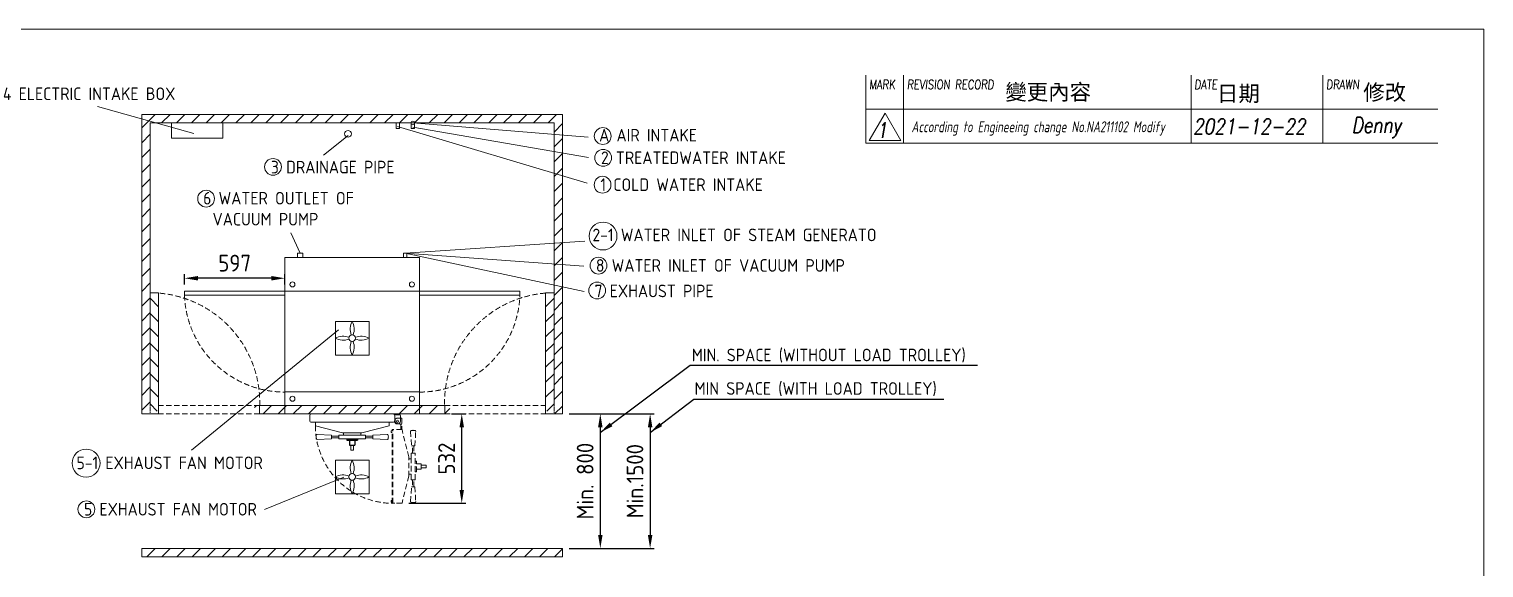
# Model space of a CAD drawing. Header units: millimetres. Extents: x -405943 to 28743, y -35383 to 20033.
# Drawn here: x 20096 to 28743, y 6185 to 9390 of the extents above; entities that cross this region are included whole.
import ezdxf

# ---------------------------------------------------------------- set-up
doc = ezdxf.new("R2010")
doc.units = ezdxf.units.MM
doc.linetypes.add('HIDDEN', pattern=[9.525, 6.35, -3.175])
doc.layers.get('0').update_dxf_attribs({"lineweight": 15})
for name, color, linetype, lineweight in [('D', 3, 'Continuous', 13), ('F', 7, 'Continuous', 15), ('H', 2, 'HIDDEN', 15), ('S', 4, 'Continuous', 15), ('T', 4, 'Continuous', 15), ('線段', 7, 'Continuous', 25)]:
    doc.layers.add(name, color=color, linetype=linetype, lineweight=lineweight)
doc.styles.get("Standard").update_dxf_attribs({"font": 'KAIU.TTF'})
doc.styles.add('STU25', font='isocp2.shx')
doc.styles.add('Text', font='romans.shx', dxfattribs={"width": 0.8, "oblique": 10})
doc.dimstyles.new('STU25', dxfattribs={"dimscale": 40, "dimtxt": 2.5, "dimasz": 2, "dimexe": 0.6, "dimexo": 1, "dimgap": 1, "dimtad": 1, "dimdsep": 46, "dimtxsty": 'STU25', "dimcen": 2, "dimazin": 2, "dimtfac": 1, "dimtmove": 0, "dimatfit": 3, "dimfxl": 0, "dimtolj": 1, "dimtzin": 0, "dimarcsym": 0})
doc.dimstyles.new('STU25$7', dxfattribs={"dimscale": 40, "dimtxt": 2.5, "dimasz": 2, "dimexe": 1.25, "dimexo": 0.625, "dimgap": 1, "dimtad": 1, "dimdec": 4, "dimdsep": 46, "dimtxsty": 'STU25', "dimcen": 2.5, "dimazin": 2, "dimtfac": 1, "dimtdec": 4, "dimtmove": 0, "dimatfit": 3, "dimfxl": 0, "dimtolj": 1, "dimtzin": 0, "dimarcsym": 0})

# ---------------------------------------------------------------- blocks, each defined once
blk = doc.blocks.new('*D7')
at = {"layer": 'D', "color": 0, "lineweight": -2}
for p, q in [((22605.8, 7101.6), (22691.5, 7101.6)), ((22667.5, 6649.6), (22667.5, 7021.6)), ((22352.4, 6569.6), (22691.5, 6569.6))]:
    blk.add_line(p, q, dxfattribs=at)
at = {"layer": 'D', "color": 0}
for points in [[(22680.8, 7021.6), (22654.2, 7021.6), (22667.5, 7101.6)], [(22654.2, 6649.6), (22680.8, 6649.6), (22667.5, 6569.6)]]:
    blk.add_solid(points, dxfattribs=at)
at = {"layer": 'Defpoints', "color": 0}
for p in [(22565.8, 7101.6), (22667.5, 7101.6), (22312.4, 6569.6)]:
    blk.add_point(p, dxfattribs=at)
at = {"layer": 'D', "color": 0, "insert": (22577.5, 6835.6), "char_height": 100, "attachment_point": 5, "rotation": 90, "style": 'STU25'}
blk.add_mtext('\\A1;532', dxfattribs=at)
blk = doc.blocks.new('*D16')
at = {"layer": 'D', "color": 0, "lineweight": -2}
for p, q in [((23305.8, 7101.6), (23515.1, 7101.6)), ((23491.1, 7021.6), (23491.1, 6381.6)), ((23305.8, 6301.6), (23515.1, 6301.6))]:
    blk.add_line(p, q, dxfattribs=at)
at = {"layer": 'D', "color": 0}
for points in [[(23504.4, 7021.6), (23477.8, 7021.6), (23491.1, 7101.6)], [(23477.8, 6381.6), (23504.4, 6381.6), (23491.1, 6301.6)]]:
    blk.add_solid(points, dxfattribs=at)
at = {"layer": 'Defpoints', "color": 0}
for p in [(23265.8, 7101.6), (23265.8, 6301.6), (23491.1, 6301.6)]:
    blk.add_point(p, dxfattribs=at)
at = {"layer": 'D', "color": 0, "insert": (23401.1, 6701.6), "char_height": 100, "attachment_point": 5, "rotation": 90, "style": 'STU25'}
blk.add_mtext('\\A1;{\\Fisocp2.shx;Min. 800}', dxfattribs=at)
blk = doc.blocks.new('*D17')
at = {"layer": 'D', "color": 0, "lineweight": -2}
for p, q in [((23305.8, 7101.6), (23811.2, 7101.6)), ((23787.2, 7021.6), (23787.2, 6381.6)), ((23305.8, 6301.6), (23811.2, 6301.6))]:
    blk.add_line(p, q, dxfattribs=at)
at = {"layer": 'D', "color": 0}
for points in [[(23800.6, 7021.6), (23773.9, 7021.6), (23787.2, 7101.6)], [(23773.9, 6381.6), (23800.6, 6381.6), (23787.2, 6301.6)]]:
    blk.add_solid(points, dxfattribs=at)
at = {"layer": 'Defpoints', "color": 0}
for p in [(23265.8, 7101.6), (23265.8, 6301.6), (23787.2, 6301.6)]:
    blk.add_point(p, dxfattribs=at)
at = {"layer": 'D', "color": 0, "insert": (23697.2, 6701.6), "char_height": 100, "attachment_point": 5, "rotation": 90, "style": 'STU25'}
blk.add_mtext('\\A1;{\\Fisocp2.shx;Min.1500}', dxfattribs=at)
blk = doc.blocks.new('*D19')
at = {"layer": 'D', "color": 0, "lineweight": -2}
for p, q in [((21019.2, 7871.6), (21019.2, 7932)), ((21536.2, 7908), (21099.2, 7908)), ((21616.2, 7871.6), (21616.2, 7932))]:
    blk.add_line(p, q, dxfattribs=at)
at = {"layer": 'D', "color": 0}
for points in [[(21099.2, 7921.3), (21099.2, 7894.6), (21019.2, 7908)], [(21536.2, 7894.6), (21536.2, 7921.3), (21616.2, 7908)]]:
    blk.add_solid(points, dxfattribs=at)
at = {"layer": 'Defpoints', "color": 0}
for p in [(21019.2, 7908), (21019.2, 7831.6), (21616.2, 7831.6)]:
    blk.add_point(p, dxfattribs=at)
at = {"layer": 'D', "color": 0, "insert": (21317.7, 7998), "char_height": 100, "attachment_point": 5, "style": 'STU25'}
blk.add_mtext('\\A1;597', dxfattribs=at)

msp = doc.modelspace()

# ---------------------------------------------------------------- hatches: boundary and pattern name
at = {"layer": 'H', "ltscale": 5}
h = msp.add_hatch(dxfattribs=at)
h.set_pattern_fill('ANSI31', color=256, scale=500, style=0)
h.set_pattern_definition([(45, (239278.7, 23314.936), (-44.194174, 44.194174), [])])
h.paths.add_polyline_path([(20765.848, 7101.564), (20765.848, 8881.564), (23265.848, 8881.564), (23265.848, 7101.564), (23215.848, 7101.564), (23215.848, 7151.564), (23215.848, 8831.564), (20815.848, 8831.564), (20815.848, 7151.564), (20815.848, 7101.564)])
h = msp.add_hatch(dxfattribs=at)
h.set_pattern_fill('ANSI31', color=256, scale=20, angle=270, style=0)
h.set_pattern_definition([(315, (254826.796, 23249.43), (44.90128, 44.90128), [])])
h.paths.add_polyline_path([(20815.848, 7820.78), (20815.848, 7151.564), (20840.848, 7108.263), (20865.848, 7122.697), (20865.848, 7820.78)])
h = msp.add_hatch(dxfattribs=at)
h.set_pattern_fill('ANSI31', color=256, scale=20, angle=270, style=0)
h.set_pattern_definition([(225, (-210795.1, 23249.43), (-44.90128, 44.90128), [])])
h.paths.add_polyline_path([(23215.848, 7820.78), (23215.848, 7151.564), (23190.848, 7108.263), (23165.848, 7122.697), (23165.848, 7820.78)])
h = msp.add_hatch(dxfattribs=at)
h.set_pattern_fill('ANSI31', color=256, scale=20, style=0)
h.set_pattern_definition([(45, (254776.796, 23249.43), (-44.90128, 44.90128), [])])
h.paths.add_polyline_path([(22596.632, 7101.564), (22596.632, 7151.564), (21435.063, 7151.564), (21435.063, 7101.564)])
h = msp.add_hatch(dxfattribs=at)
h.set_pattern_fill('ANSI31', color=256, scale=20, style=0)
h.set_pattern_definition([(45, (239015.92, 23314.936), (-44.90128, 44.90128), [])])
h.paths.add_polyline_path([(20765.848, 6301.564), (20765.848, 6251.564), (23265.848, 6251.564), (23265.848, 6301.564)])

# ---------------------------------------------------------------- linework, layer by layer
at = {"linetype": 'Continuous'}
for p, q in [((22277.681, 8799.189), (22277.681, 8831.564)), ((22297.681, 8799.189), (22297.681, 8831.564)), ((22366.348, 8799.189), (22366.348, 8831.564)), ((22386.348, 8799.189), (22386.348, 8831.564)), ((22277.681, 8799.189), (22297.681, 8799.189)), ((22366.348, 8799.189), (22386.348, 8799.189)), ((21916.24, 7651.564), (21916.24, 7451.564)), ((22116.24, 7651.564), (21916.24, 7651.564)), ((22116.24, 7651.564), (22116.24, 7451.564)), ((22116.24, 7451.564), (21916.24, 7451.564)), ((21807.252, 6979.064), (21894.252, 6974.564)), ((21894.252, 6953.564), (21807.252, 6949.064)), ((21894.252, 6974.564), (21894.252, 6953.564)), ((21937.49, 6968.814), (21894.252, 6968.814)), ((21894.252, 6959.314), (21937.49, 6959.314)), ((22094.99, 6968.814), (22138.227, 6968.814)), ((22138.227, 6959.314), (22094.99, 6959.314)), ((22225.227, 6979.064), (22138.227, 6974.564)), ((22138.227, 6974.564), (22138.227, 6953.564)), ((22138.227, 6953.564), (22225.227, 6949.064)), ((21916.24, 6826.564), (21916.24, 6626.564)), ((22116.24, 6826.564), (21916.24, 6826.564)), ((22116.24, 6826.564), (22116.24, 6626.564)), ((22116.24, 6626.564), (21916.24, 6626.564))]:
    msp.add_line(p, q, dxfattribs=at)
for p, q in [((21691.24, 8031.564), (21691.24, 8056.564)), ((21723.24, 8056.564), (21691.24, 8056.564)), ((21723.24, 8031.564), (21723.24, 8056.564)), ((22321.24, 8031.564), (22321.24, 8056.564)), ((22341.24, 8056.564), (22321.24, 8056.564)), ((22341.24, 8031.564), (22341.24, 8056.564)), ((21641.24, 8031.564), (21616.24, 8031.564)), ((21616.24, 8031.564), (22416.24, 8031.564)), ((21616.24, 8031.564), (21616.24, 7831.564)), ((22416.24, 8031.564), (22416.24, 7831.564)), ((21616.24, 7831.564), (21019.24, 7831.564)), ((21019.24, 7831.564), (21019.24, 7806.564)), ((21019.24, 7806.564), (21616.24, 7806.564)), ((21616.24, 7831.564), (21616.24, 7231.564)), ((21616.24, 7831.564), (22416.24, 7831.564)), ((21616.24, 7831.564), (22416.24, 7831.564)), ((22416.24, 7831.564), (22416.24, 7231.564)), ((22416.24, 7831.564), (23013.24, 7831.564)), ((23013.24, 7806.564), (22416.24, 7806.564)), ((23013.24, 7831.564), (23013.24, 7806.564)), ((21616.24, 7231.564), (22416.24, 7231.564)), ((21616.24, 7131.564), (21616.24, 7231.564)), ((22416.24, 7231.564), (21616.24, 7231.564)), ((22416.24, 7131.564), (22416.24, 7231.564)), ((21616.24, 7131.564), (21616.24, 7101.564)), ((21616.24, 7101.564), (22416.24, 7101.564)), ((22256.74, 7101.564), (21775.74, 7101.564)), ((22266.487, 7096.564), (22296.706, 7096.564)), ((22416.24, 7101.564), (22416.24, 7131.564)), ((21763.74, 7089.564), (21763.74, 7063.564)), ((22256.74, 7051.564), (21775.74, 7051.564)), ((21797.24, 7030.403), (21797.24, 7051.564)), ((21958.74, 6989.564), (21797.24, 7030.403)), ((22073.74, 6989.564), (22235.24, 7030.403)), ((22235.24, 7030.403), (22235.24, 7051.564)), ((22266.487, 7056.564), (22267.737, 7056.564)), ((22268.74, 7063.564), (22268.74, 7089.564)), ((22283.706, 7041.564), (22286.706, 7041.564)), ((22302.706, 7057.564), (22302.706, 7090.564)), ((21937.49, 6974.064), (21938.99, 6975.564)), ((21937.49, 6954.064), (21937.49, 6974.064)), ((21937.49, 6954.064), (21938.99, 6952.564)), ((21938.99, 6975.564), (21971.24, 6975.564)), ((21938.99, 6952.564), (22093.49, 6952.564)), ((21958.74, 6989.564), (22073.74, 6989.564)), ((21964.74, 6976.564), (21964.74, 6989.564)), ((21965.74, 6975.564), (21964.74, 6976.564)), ((22066.74, 6975.564), (21965.74, 6975.564)), ((22061.24, 6975.564), (22093.49, 6975.564)), ((22067.74, 6976.564), (22066.74, 6975.564)), ((22067.74, 6989.564), (22067.74, 6976.564)), ((22094.99, 6974.064), (22093.49, 6975.564)), ((22094.99, 6954.064), (22093.49, 6952.564)), ((22094.99, 6974.064), (22094.99, 6954.064)), ((22024.74, 6916.064), (22007.74, 6916.064)), ((22007.74, 6886.064), (22007.74, 6916.064)), ((22007.74, 6886.064), (22024.74, 6886.064)), ((22024.74, 6886.064), (22024.74, 6916.064))]:
    msp.add_line(p, q)
msp.add_lwpolyline([(20942.045, 8831.564), (20942.045, 8741.967), (21246.733, 8741.967), (21246.733, 8831.564)], dxfattribs=at)
for centre, radius in [((22376.348, 8831.564), 10.761), ((21991.348, 8766.564), 20), ((21661.24, 7871.564), 15), ((22371.24, 7871.564), 15), ((22016.24, 7551.564), 20), ((22016.24, 7551.564), 20), ((22016.24, 7551.564), 20), ((22016.24, 7551.564), 20), ((21661.24, 7191.564), 15), ((22371.24, 7191.564), 15), ((22285.206, 7057.564), 6.45), ((22016.24, 6726.564), 20), ((22016.24, 6726.564), 20), ((22016.24, 6726.564), 20), ((22016.24, 6726.564), 20)]:
    msp.add_circle(centre, radius)
msp.add_circle((22285.206, 7057.564), 6.4, dxfattribs=at)
for centre, radius, start, end in [((22097.264, 7605.689), 93.11, 150.4818019, 201.9770324), ((21935.215, 7605.689), 93.11, 338.0229676, 29.5181981), ((21962.115, 7470.54), 93.11, 68.0229676, 119.5181981), ((21962.115, 7632.589), 93.11, 240.4818019, 291.9770324), ((22097.264, 7497.44), 93.11, 158.0229676, 209.5181981), ((21935.215, 7497.44), 93.11, 330.4818019, 21.9770324), ((22070.364, 7470.54), 93.11, 60.4818019, 111.9770324), ((22070.364, 7632.589), 93.11, 248.0229676, 299.5181981), ((21775.74, 7089.564), 12, 90, 180), ((22256.74, 7089.564), 12, 0, 90), ((22296.706, 7090.564), 6, 0, 90), ((21775.74, 7063.564), 12, 180, 270), ((22256.74, 7063.564), 12, 270, 0), ((22283.706, 7057.564), 16, 183.5833217, 270), ((22286.706, 7057.564), 16, 270, 0), ((22097.264, 6780.689), 93.11, 150.4818019, 201.9770324), ((21935.215, 6780.689), 93.11, 338.0229676, 29.5181981), ((21962.115, 6645.54), 93.11, 68.0229676, 119.5181981), ((21962.115, 6807.589), 93.11, 240.4818019, 291.9770324), ((22097.264, 6672.44), 93.11, 158.0229676, 209.5181981), ((21935.215, 6672.44), 93.11, 330.4818019, 21.9770324), ((22070.364, 6645.54), 93.11, 60.4818019, 111.9770324), ((22070.364, 6807.589), 93.11, 248.0229676, 299.5181981)]:
    msp.add_arc(centre, radius, start, end)
for centre, radius, start, end in [((21857.025, 6964.064), 55.773, 168.6471146, 191.3528854), ((21807.252, 6974.058), 5.007, 84.0781277, 168.6471146), ((21807.252, 6954.071), 5.007, 191.3528854, 270), ((22225.227, 6974.058), 5.007, 11.3528854, 95.9218723), ((22225.227, 6954.071), 5.007, 270, 348.6471146), ((22175.455, 6964.064), 55.773, 348.6471146, 11.3528854)]:
    msp.add_arc(centre, radius, start, end, dxfattribs=at)
at = {"layer": 'D'}
for p, q in [((21075.038, 8768.461), (20501.727, 8929.446)), ((22376.348, 8831.564), (23419.106, 8746.028)), ((21707.24, 8056.564), (21651.873, 8178.371)), ((22331.24, 8056.564), (23399.316, 8128.482)), ((22331.24, 8056.564), (23392.836, 7979.497)), ((22331.24, 8056.564), (23395.381, 7830.143)), ((21933.962, 7600.55), (21061, 6885.859)), ((21967.35, 6725.708), (21495.821, 6532.062))]:
    msp.add_line(p, q, dxfattribs=at)
at = {"layer": 'D', "linetype": 'Continuous'}
for p, q in [((21991.348, 8757.129), (21846.512, 8639.154)), ((22286.456, 8809.443), (23413.55, 8474.053)), ((22377.287, 8806.708), (23421.686, 8626.045))]:
    msp.add_line(p, q, dxfattribs=at)
at = {"layer": 'D'}
for centre, radius in [((23505.485, 8753.61), 50), ((23507.87, 8624.275), 50), ((21545.646, 8570.089), 50), ((23504.599, 8464.134), 50), ((21147.773, 8381.274), 50), ((23507.149, 8159.126), 82.93), ((23480.528, 7983.138), 50), ((23472.627, 7835.131), 50), ((20434.629, 6808.341), 82.93), ((20436.162, 6533.806), 50)]:
    msp.add_circle(centre, radius, dxfattribs=at)
at = {"layer": 'F'}
msp.add_line((25069.2, 9115.732), (25069.2, 8710.732), dxfattribs=at)
at = {"layer": 'F', "color": 7}
for p, q in [((25294.2, 9115.732), (25294.2, 8710.732)), ((27002.37, 8710.732), (27002.37, 9115.732)), ((27786.098, 8710.732), (27786.098, 9115.732)), ((28469.189, 8913.232), (25069.2, 8913.232)), ((25069.2, 8710.732), (28469.189, 8710.732))]:
    msp.add_line(p, q, dxfattribs=at)
at = {"layer": 'F', "color": 6}
msp.add_lwpolyline([(15558.21, 9389.753), (15558.21, 119.753), (28743.21, 119.753), (28743.21, 9389.753)], close=True, dxfattribs=at)
msp.add_lwpolyline([(15558.21, 9389.753), (15558.21, 119.753), (28743.21, 119.753), (28743.21, 9389.753)], close=True, dxfattribs=at)
at = {"layer": 'F', "color": 7}
msp.add_lwpolyline([(25183.416, 8889.817), (25089.925, 8727.887), (25276.907, 8727.887)], close=True, dxfattribs=at)
at = {"layer": 'H'}
for p, q in [((20815.848, 7101.564), (20765.848, 7101.564)), ((20815.848, 7151.564), (20815.848, 7101.564)), ((23215.848, 7151.564), (23215.848, 7101.564)), ((23215.848, 7101.564), (23265.848, 7101.564))]:
    msp.add_line(p, q, dxfattribs=at)
at = {"layer": 'H', "ltscale": 5}
for p, q in [((21465.848, 7151.564), (20865.848, 7151.564)), ((21465.848, 7101.564), (20865.848, 7101.564)), ((22566.632, 7151.564), (23165.848, 7151.564)), ((22566.632, 7101.564), (23165.848, 7101.564)), ((22255.206, 7007.598), (22254.206, 7006.598)), ((22254.206, 6570.598), (22254.206, 7006.598)), ((22255.206, 7007.598), (22258.206, 7007.598)), ((22312.367, 7007.598), (22258.206, 7007.598)), ((22258.206, 6569.598), (22258.206, 7007.598)), ((22271.206, 7065.064), (22271.206, 7057.612)), ((22300.206, 7040.064), (22280.365, 7045.567)), ((22311.206, 7075.064), (22281.206, 7075.064)), ((22311.206, 7075.064), (22283.206, 7075.064)), ((22300.206, 7040.064), (22311.206, 7040.064)), ((22305.206, 7007.598), (22305.206, 7040.064)), ((22311.206, 7075.064), (22311.206, 7007.598)), ((22353.206, 6846.098), (22312.367, 7007.598)), ((22247.206, 7000.598), (22254.206, 7001.137)), ((22247.206, 7000.598), (22247.206, 6991.598)), ((22247.206, 6991.598), (22254.206, 6991.06)), ((22363.706, 6997.586), (22368.206, 6910.586)), ((22389.206, 6910.586), (22393.706, 6997.586)), ((22353.206, 6731.098), (22353.206, 6846.098)), ((22353.706, 6833.598), (22367.206, 6833.598)), ((22368.706, 6867.348), (22367.206, 6865.848)), ((22367.206, 6833.598), (22367.206, 6865.848)), ((22367.206, 6839.098), (22367.206, 6738.098)), ((22368.206, 6910.586), (22389.206, 6910.586)), ((22368.706, 6867.348), (22388.706, 6867.348)), ((22373.956, 6867.348), (22373.956, 6910.586)), ((22383.456, 6910.586), (22383.456, 6867.348)), ((22388.706, 6867.348), (22390.206, 6865.848)), ((22390.206, 6711.348), (22390.206, 6865.848)), ((22390.106, 6756.848), (22398.206, 6756.848)), ((22390.206, 6820.348), (22398.206, 6820.348)), ((22390.206, 6756.848), (22390.206, 6820.348)), ((22398.206, 6756.848), (22398.206, 6820.348)), ((22398.206, 6803.598), (22426.706, 6803.598)), ((22398.206, 6773.598), (22426.706, 6773.598)), ((22426.706, 6773.598), (22426.706, 6803.598)), ((22456.706, 6797.098), (22426.706, 6797.098)), ((22456.706, 6780.098), (22426.706, 6780.098)), ((22456.706, 6780.098), (22456.706, 6797.098)), ((22353.206, 6731.098), (22312.367, 6569.598)), ((22367.206, 6743.598), (22353.706, 6743.598)), ((22363.706, 6579.611), (22368.206, 6666.611)), ((22367.206, 6711.348), (22367.206, 6743.598)), ((22368.706, 6709.848), (22367.206, 6711.348)), ((22368.206, 6666.611), (22389.206, 6666.611)), ((22388.706, 6709.848), (22368.706, 6709.848)), ((22373.956, 6709.848), (22373.956, 6666.611)), ((22383.456, 6666.611), (22383.456, 6709.848)), ((22388.706, 6709.848), (22390.206, 6711.348)), ((22389.206, 6666.611), (22393.706, 6579.611)), ((22247.206, 6585.598), (22254.206, 6586.137)), ((22247.206, 6576.598), (22247.206, 6585.598)), ((22247.206, 6576.598), (22254.206, 6576.06)), ((22255.206, 6569.598), (22254.206, 6570.598)), ((22255.206, 6569.598), (22258.206, 6569.598)), ((22258.206, 6571.098), (22258.206, 6569.598)), ((22312.367, 6569.598), (22258.206, 6569.598))]:
    msp.add_line(p, q, dxfattribs=at)
for centre, radius, start, end in [((20813.236, 7168.209), 653.608, 358.5407222, 85.3830663), ((21616.658, 7828.879), 597.835, 182.1390652, 269.9599015), ((22415.821, 7828.879), 597.835, 270.0400985, 357.8609348), ((23218.567, 7168.879), 652.949, 94.631157, 181.5194828), ((22258.206, 7030.403), 460.966, 180, 271.5160957), ((22281.206, 7065.064), 10, 90, 180), ((22283.706, 7057.612), 12.5, 180, 254.5), ((22368.712, 6997.586), 5.007, 101.3528854, 185.9218723), ((22378.706, 6947.813), 55.773, 78.6471146, 101.3528854), ((22388.699, 6997.586), 5.007, 0, 78.6471146), ((22368.712, 6579.611), 5.007, 174.0781277, 258.6471146), ((22378.706, 6629.384), 55.773, 258.6471146, 281.3528854), ((22388.699, 6579.611), 5.007, 281.3528854, 360)]:
    msp.add_arc(centre, radius, start, end, dxfattribs=at)
at = {"layer": 'S', "linetype": 'Continuous'}
for p, q in [((20765.848, 8881.564), (23265.848, 8881.564)), ((20765.848, 8881.564), (20765.848, 7101.564)), ((20815.848, 8831.564), (20815.848, 7151.564)), ((20815.848, 8831.564), (23215.848, 8831.564)), ((23215.848, 8831.564), (23215.848, 7151.564)), ((23265.848, 8881.564), (23265.848, 7101.564)), ((20765.848, 7101.564), (20844.715, 7101.564)), ((20865.848, 7101.564), (20765.848, 7101.564)), ((21465.848, 7151.564), (22566.632, 7151.564)), ((21465.848, 7101.564), (22566.632, 7101.564)), ((23165.848, 7101.564), (23265.848, 7101.564))]:
    msp.add_line(p, q, dxfattribs=at)
at = {"layer": 'S'}
for p, q in [((20815.848, 7820.78), (20815.848, 7151.564)), ((20865.848, 7820.78), (20815.848, 7820.78)), ((20865.848, 7101.564), (20865.848, 7820.78)), ((23165.848, 7101.564), (23165.848, 7820.78)), ((23165.848, 7820.78), (23215.848, 7820.78)), ((21465.848, 7101.564), (21465.848, 7151.564)), ((22566.632, 7101.564), (22566.632, 7151.564)), ((20765.848, 6301.564), (23265.848, 6301.564)), ((20765.848, 6301.564), (20765.848, 6251.564)), ((20765.848, 6251.564), (23265.848, 6251.564)), ((23265.848, 6301.564), (23265.848, 6251.564))]:
    msp.add_line(p, q, dxfattribs=at)
at = {"layer": '線段'}
for p, q in [((21984.49, 6952.664), (21984.49, 6944.564)), ((21984.49, 6952.564), (22047.99, 6952.564)), ((21984.49, 6944.564), (22047.99, 6944.564)), ((22001.24, 6944.564), (22001.24, 6916.064)), ((22031.24, 6944.564), (22031.24, 6916.064)), ((22047.99, 6952.564), (22047.99, 6944.564)), ((22001.24, 6916.064), (22031.24, 6916.064))]:
    msp.add_line(p, q, dxfattribs=at)

# ---------------------------------------------------------------- texts
at = {"layer": 'D', "color": 11, "char_height": 75, "attachment_point": 1}
for s, insert in [('{\\Fisocp2.shx;\\C3;4 ELECTRIC INTAKE BOX}', (19940.4, 9042.519)), ('{\\Fisocp2.shx;\\C3;A AIR INTAKE}', (23483.77, 8796.253)), ('{\\Fisocp3.shx;\\C3;2 \\Fisocp2.shx;TREATEDWATER INTAKE}', (23494.956, 8662.028)), ('{\\Fisocp2.shx;\\C3;3 DRAINAGE PIPE}', (21533.195, 8606.483)), ('{\\Fisocp2.shx;\\C3;1 COLD WATER INTAKE}', (23491.686, 8501.887)), ('{\\Fisocp2.shx;\\C3;6 WATER OUTLET OF \\P\\f???|b0|i0|c0|p65;  \\Fisocp2.shx;VACUUM PUMP}', (21130.324, 8421.552)), ('{\\Fisocp2.shx;\\C3;2-1 WATER INLET OF STEAM GENERATO}', (23444.571, 8203.209)), ('{\\Fisocp2.shx;\\C3;8 WATER INLET OF VACUUM PUMP}', (23464.833, 8021.478)), ('{\\Fisocp2.shx;\\C3;7 EXHAUST PIPE}', (23457.323, 7869.999)), ('{\\Fisocp2.shx;\\C3;MIN. SPACE (WITHOUT LOAD TROLLEY)}', (24034.887, 7489.147)), ('{\\Fisocp2.shx;\\C3;MIN SPACE (WITH LOAD TROLLEY)}', (24051.449, 7289.892)), ('{\\Fisocp2.shx;\\C3;5-1 EXHAUST FAN MOTOR}', (20377.893, 6847.604)), ('{\\Fisocp2.shx;\\C3;5 EXHAUST FAN MOTOR}', (20422.15, 6571.757))]:
    msp.add_mtext(s, dxfattribs=dict(at, insert=insert))
at = {"layer": 'D', "color": 11, "insert": (15952.515, 8697.871), "char_height": 68, "attachment_point": 1, "style": 'STU25'}
msp.add_mtext('{\\A1;}\\P{\\A1;     THIS DRAWING GIVES THE BASIC INSTRUCTIONS FOR PROVIDING THE SUPPLY SERVICES AND}\\P{\\A1;ENVIRONMENT THAT GUARANTEES THE PROPER FUNCTIONNING OF THE PRODUCTS FROM THIS }\\P{\\A1;COMPANY. THE PURCHASER, AND THE PURCHARSER\'S INSTALLERS SHALL PROVIDE THE SUPPLY }\\P{\\A1;LlNES NECESSARY FOR EACH PRODUCT IN ACCORDANCE WITH ESTABLlSHED APPLlCABLE NORMS }\\P{\\A1;AND REGULATIONS. THE COMPANY DECLlNES ALL RESPONSABILlTY FOR FAILURE TO COMPLY }\\P{\\A1;WITH SUCH LAWS AND REGULATIONS.}\\P{\\A1;}\\P{\\A1;}\\P{\\A1;}\\P{\\A1;THIS COMPANY RESERVES THE RIGHT TO MODIFY THIS DRAWING ACCORDING TO THE TECHNICAL }\\P{\\A1;DEVELOPMENT OF THE EQUIPMENT.}\\P{\\A1;}\\P{\\A1;}\\P{\\A1;A. AIR INTAKE FREE OF IMPURITIES ∅ 1/4"}{\\A1;\\fISOCP2|b0|i1|c0|p2;, }{\\A1;\\Fisocp2.shx;FILTERED AND REGULATED AT A PRESSURE OF 6-7 }\\P{\\A1;\\Fisocp2.shx;   bar, FLOW OF 0.0083 Nm{\\A1;\\Fisocp2.shx;\\H0.70000x;\\S3^ ;}/min, APROX. CYCLE CONSUMPTION 0.005 Nm{\\A1;\\Fisocp2.shx;\\H0.70000x;\\S3^ ;}/min, PLACED THE }\\P{\\A1;\\Fisocp2.shx;   WALL WITH BUILT-IN AND ACCESSIBLE KEY.}\\P{\\A1;\\Fisocp2.shx;NOTE:}\\P{\\A1;\\Fisocp2.shx; THIS INTAKE WILL BE PROVIDED ONLY IF THE CUSTOMER HAS AIR NETWORK.}\\P{\\A1;\\Fisocp2.shx;}\\P{\\A1;\\Fisocp2.shx;1. COLD WATER INTAKE OF ∅1/2", TEMPERATURE OF WATER 25°C, CONSUMPTION PER CYCLE 10}{\\A1;\\f標楷體|b0|i0|c136|p65;~}{\\A1;\\Fisocp2.shx;300 }\\P{\\A1;\\Fisocp2.shx; LITERS. (WATER CONSUMPTION DETERMINED BY DRYING TIME) THE VACUUM PUMP 10 L/MIN. }\\P{\\A1;\\Fisocp2.shx; PRESSURE OF WATER 0.5}{\\A1;\\f標楷體|b0|i0|c136|p65;~}{\\A1;\\Fisocp2.shx;10 bar}{\\A1;\\f標楷體|b0|i0|c136|p65;、}{\\A1;\\Fisocp2.shx;HARDNESS OF WATER 0.9°fH(0.09mmol/L)}{\\A1;\\f標楷體|b0|i0|c136|p65;、}{\\A1;\\Fisocp2.shx;pH 7}{\\A1;\\f標楷體|b0|i0|c136|p65;~}{\\A1;\\Fisocp2.shx;9}{\\A1;\\f標楷體|b0|i0|c136|p65;、}{\\A1;\\Fisocp2.shx;THE }\\P{\\A1;\\Fisocp2.shx; CHLORIDES LEVEL WILL BE }{\\A1;\\f標楷體|b0|i0|c136|p65;≦}{\\A1;\\Fisocp2.shx;0.1 mg/l, PLACED THE WALL WITH BUILT-IN AND ACCESSIBLE KEY.}\\P{\\A1;\\Fisocp2.shx;2.COLD TREATEDWATER INTAKE OF ∅1/2"G, SUPPLIED AT TEMPERATURE OF 25°C, CONSUMPTION PER}\\P{\\A1;\\Fisocp2.shx; 13L/CYC, PRESSURE OF WATER 0.5}{\\A1;\\f標楷體|b0|i0|c136|p65;~}{\\A1;\\Fisocp2.shx;10 bar}{\\A1;\\f標楷體|b0|i0|c136|p65;、}{\\A1;\\Fisocp2.shx;HARDNESS OF WATER}{\\A1;\\f標楷體|b0|i0|c136|p65;≦}{\\A1;\\Fisocp2.shx;0.2°fH(0.02mmol/L)}{\\A1;\\f標楷體|b0|i0|c136|p65;，}{\\A1;\\Fisocp2.shx;pH 5}{\\A1;\\f標楷體|b0|i0|c136|p65;~}{\\A1;\\Fisocp2.shx;7}\\P{\\A1;\\Fisocp2.shx; AND WITH CONDUCTIVITY }{\\A1;\\f標楷體|b0|i0|c136|p65;≦}{\\A1;\\Fisocp2.shx;15}{\\A1;\\f新細明體|b0|i0|c136|p16;μ}{\\A1;\\Fisocp2.shx;S/cm , PLACED THE WALL WITH BUILT-IN AND ACCESSIBLE KEY.}\\P{\\A1;\\Fisocp2.shx;}\\P{\\A1;\\Fisocp2.shx;NOTE:}\\P{\\A1;\\Fisocp2.shx; EACH TIME THE STEAM GENERATOR IS EMPTIED FOR CLEANING OR MAINTENANCE, A FURTHER 15 }\\P{\\A1;\\Fisocp2.shx; LITER OF WATER ARE NEEDED TO FILL IT UP AGAIN.}\\P{\\A1;\\Fisocp2.shx;3. DRAINAGE PIPE ∅}{\\A1;\\f標楷體|b0|i0|c136|p65;≧}{\\A1;\\Fisocp2.shx;1" METALLIC PIPE, CORROSION RESISTANCE 2"G. AND A TEMPERATURE OF }\\P{\\A1;\\Fisocp2.shx; 100°C ABOVE.}\\P{\\A1;\\Fisocp2.shx;4.ELECTRIC INTAKE}{\\A1;\\f標楷體|b0|i0|c136|p65;，}{\\A1;\\Fisocp2.shx;7kW}{\\A1;\\f標楷體|b0|i0|c136|p65;，}{\\A1;\\Fisocp2.shx;WIRE 4 m LONG. (GENERAL POWER SUPPLY TO THE STERILIZER).}\\P{\\A1;\\Fisocp2.shx;}\\P{\\A1;\\Fisocp2.shx;}\\P{\\A1;\\Fisocp2.shx;}\\P{\\A1;\\Fisocp2.shx;NOTE:POWER INPUT MUST BE INSTALLED ACCORDING TO LOCAL APPLICABLE NORMS.}\\P{\\A1;NOTE: ONCE THERE EXISTS REVERSING OF FAN BLADES THAT WILL CAUSED NO VACUUM VALUE, }\\P{\\A1;TURN OFF THE MAIN POWER AND THEN SWITCH ANY TWO LINES OF THE THREE-PHASES EXCEPT GROUND LINE. }\\P{\\A1;YOU MAY HAVE TO REPEAT THIS SWITCHING STEPS FOR TWO TIMES TO MATCH }\\P{\\A1;WITH THE CORRECT ROTATING DIRECTION AS SHOWN ON THE PUMP. }\\P{\\A1;\\Fisocp2.shx;5. CEILING MOUNTED AIR EXTRACTION WITH GRILLE DRAW 200 Kcal/h (LOADING / UNLOADING AREA).}\\P{\\A1;\\Fisocp2.shx;5-1 CEILING MOUNTED AIR EXTRACTION WITH GRILLE DRAW 400 Kcal/h (STERILIZE AREA).}\\P{\\A1;\\Fisocp2.shx;6. A CHECK VALVE SHALL BE FITTED AS INDICATED IN THE DRAWING (6) and (7).}\\P{\\A1;\\Fisocp2.shx;}\\P{\\A1;\\Fisocp2.shx;B. THE EQUIPMENT SHALL BE ADJUST TO A ANGLE OF 1°}{\\A1;\\f標楷體|b0|i0|c136|p65;~}{\\A1;\\Fisocp2.shx;2° WITH REAR SITE HIGHER THAN FRONT }\\P{\\A1;\\Fisocp2.shx; SITE FOR THE PROPER OPERATION OF DRY AND DRAINAGE.}\\P{\\A1;\\Fisocp2.shx;}\\P{\\A1;\\Fisocp2.shx;IMPORTANT}{\\A1;\\f標楷體|b0|i0|c136|p65;：}{\\A1;\\Fisocp2.shx;ENVIRONMENT CONDITIONS IN THE STERILE AREA:}\\P{\\A1;\\Fisocp2.shx;- THE STERILE AREA TEMPERATURE MUST BE }{\\A1;\\f標楷體|b0|i0|c136|p65;≦}{\\A1;\\Fisocp2.shx; 40°C }{\\A1;\\f標楷體|b0|i0|c136|p65;；}{\\A1;\\Fisocp2.shx;HUMIDITY }{\\A1;\\f標楷體|b0|i0|c136|p65;≦}{\\A1;\\Fisocp2.shx; 85%RH}\\P{\\A1;\\Fisocp2.shx;- TO KEEP THESE CONDITIONS IN THE STERILE AREA AND DEPENDING ON THE Kcal. LOST BY THE }\\P{\\A1;\\Fisocp2.shx;  EQUIPMENT INDICATED IN THE ITEMS 5 & 5-1, WE SUGGEST THAT THE EXTRACTOR AND THE }\\P{\\A1;\\Fisocp2.shx;  DIAMETER OF THE EXTRACTION TUBE ARE CALCULATED AND MADE BY A SPECIALIZED COMPANY.}', dxfattribs=at)
at = {"layer": 'F', "color": 1, "lineweight": 15, "style": 'Text', "oblique": 5, "width": 0.8}
for s, p in [('MARK', (25089.102, 9033.248)), ('REVISION RECORD', (25314.102, 9033.248)), ('DATE', (27022.272, 9033.248)), ('DRAWN', (27806, 9033.248))]:
    msp.add_text(s, height=54, dxfattribs=at).set_placement(p)
at = {"layer": 'F', "lineweight": -3}
for s, p in [('變更內容', (25898.534, 8968.763)), ('日期', (27156.716, 8959.864)), ('修改', (28025.922, 8966.983))]:
    msp.add_text(s, height=93.4085, dxfattribs=at).set_placement(p)
at = {"layer": 'T', "lineweight": 20, "style": 'Text', "oblique": 10, "width": 0.8}
for s, height, p in [('1', 90, (25134.951, 8743.93)), ('2021-12-22', 92, (27014.434, 8764.986)), ('Denny', 92, (27958.161, 8773.249))]:
    msp.add_text(s, height=height, dxfattribs=at).set_placement(p)
at = {"layer": 'T', "linetype": 'Continuous', "lineweight": 20, "insert": (25340.552, 8841.185), "char_height": 65, "attachment_point": 1, "style": 'Text'}
msp.add_mtext('{\\Fisocp2.shx|c136;According to Engineeing change No.NA211102 Modify}', dxfattribs=at)

# ---------------------------------------------------------------- dimensions: what is measured, and where the dimension line sits
at = {"layer": 'D'}
dim = msp.add_linear_dim(base=(21019.24, 7907.952), p1=(21616.24, 7831.564), p2=(21019.24, 7831.564), dimstyle='STU25', dxfattribs=at)
dim.commit()
dim.dimension.update_dxf_attribs({"geometry": '*D19', "text_midpoint": (21317.74, 7997.952)})
dim = msp.add_linear_dim(base=(22667.505, 7101.564), p1=(22312.367, 6569.598), p2=(22565.848, 7101.564), angle=90, dimstyle='STU25', override={"dimdec": 0}, dxfattribs=at)
dim.commit()
dim.dimension.update_dxf_attribs({"geometry": '*D7', "text_midpoint": (22577.505, 6835.581)})
for base, text, picture, middle in [((23491.113, 6301.564), '{\\Fisocp2.shx;Min. <>}', '*D16', (23491.113, 6701.564)), ((23787.218, 6301.564), '{\\Fisocp2.shx;Min.1500}', '*D17', (23787.218, 6701.564))]:
    dim = msp.add_linear_dim(base=base, p1=(23265.848, 7101.564), p2=(23265.848, 6301.564), angle=90, text=text, dimstyle='STU25', dxfattribs=at)
    dim.commit()
    dim.dimension.update_dxf_attribs({"geometry": picture, "text_midpoint": middle, "dimtype": 160})

# ---------------------------------------------------------------- leaders
for points in [[(23491.113, 6990.61), (24025.777, 7391.538), (25733.73, 7391.538)], [(23787.218, 6990.61), (24046.495, 7188.44), (25532.065, 7188.44)]]:
    msp.add_leader(points, dimstyle='STU25$7', override={"dimgap": 1, "dimtad": 0}, dxfattribs=at)

doc.saveas('drawing.dxf')
